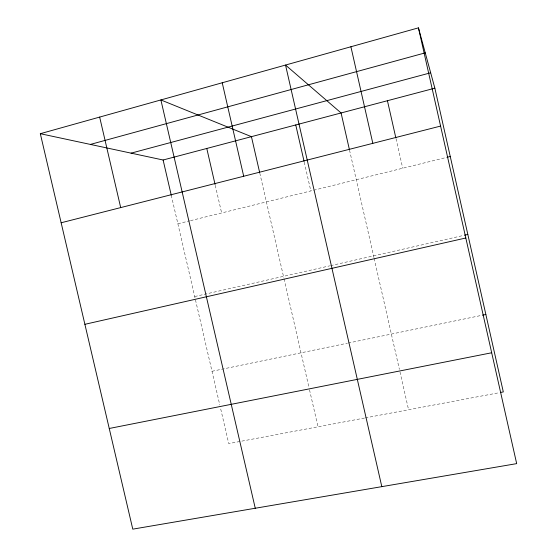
<?xml version="1.0" encoding="UTF-8"?>
<svg xmlns="http://www.w3.org/2000/svg" width="557" height="557" viewBox="0 0 557 557"><rect width="100%" height="100%" fill="white"/><g stroke="black" fill="none" stroke-linecap="round" stroke-linejoin="round"><path stroke-width="0.42" stroke-dasharray="2.79 2.09" d="M177.871 223.768L189.652 220.857M190.494 220.649L446.087 157.527M194.706 296.533L329.716 265.842M330.559 265.654L463.64 235.395M212.001 371.275L347.387 343.203M348.229 343.028L481.673 315.359M364.48 418.049L228.732 443.595L220.37 407.459M365.329 417.889L499.114 392.72M171.271 195.242L219.785 404.939M259.792 173.095L283.861 278.02M284.056 278.848L309.128 388.152M309.518 389.837L317.998 426.794M215.267 185.321L221.637 212.962M349.531 150.139L373.956 257.536M374.144 258.371L399.404 369.423M399.982 371.951L408.58 409.75M304.254 162.171L310.827 190.933M396.034 138.693L402.725 168.235"/><path stroke-width="0.84" d="M418.446 27.85L516.68 463.633L132.782 529.15L40.32 133.694L418.446 27.85L434.857 88.18L503.312 391.926L500.792 392.4M90.373 144.423L425.249 52.852M131.104 153.147L430.672 72.779M40.32 133.694L163.11 160.005L434.857 88.18M61.145 222.772L440.587 126.077M446.923 157.325L450.258 156.496M464.475 235.207L467.824 234.448M84.887 324.313L465.819 237.999M482.508 315.185L485.864 314.489M109.249 428.479L491.692 352.769M255.259 508.249L160.889 99.947L251.43 136.66L259.597 172.245M163.11 160.005L171.271 195.242M99.654 117.088L120.695 207.601M222.229 82.777L243.701 176.249M206.779 148.461L215.079 184.478M349.336 149.297L341.079 112.967L285.532 65.058L381.817 486.651M295.753 124.949L304.066 161.321M387.435 100.713L395.839 137.851M350.903 46.753L372.821 143.344"/></g></svg>
